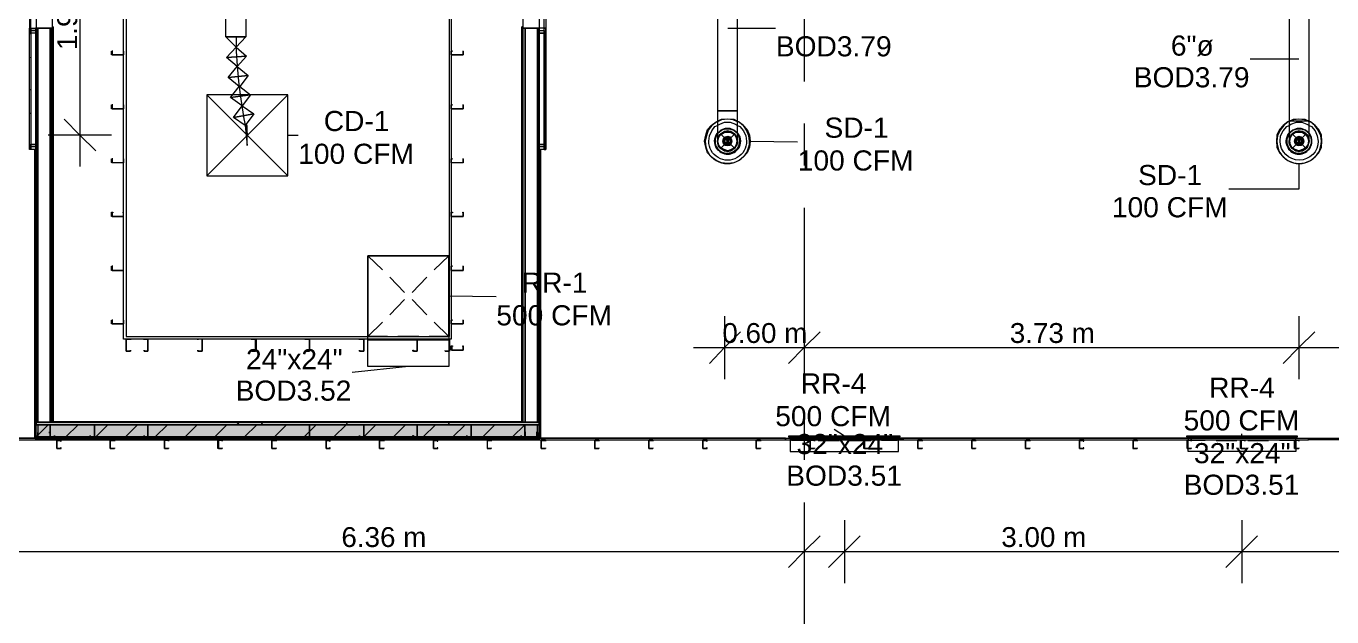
# Model space of a CAD drawing. Header units: metres. Extents: x -2 to 237, y -8 to 52.
# Drawn here: x 36.29 to 46.15, y 33.74 to 38.2 of the extents above; entities that cross this region are included whole.
import ezdxf

# ---------------------------------------------------------------- set-up
doc = ezdxf.new("R2010")
doc.units = ezdxf.units.M
doc.layers.add('HVAC - Ductos', color=5, linetype='Continuous', lineweight=0)
doc.layers.add('PDF2_Text', color=7, linetype='Continuous', lineweight=0)
doc.layers.add('PDF2_Geometry', color=7, linetype='Continuous', lineweight=0, true_color=0xaaaaaa)
doc.layers.add('PDF2_Solid Fills', color=7, linetype='Continuous', lineweight=0, true_color=0xffffff)
doc.styles.add('PDF Helvetica', font='')
doc.styles.get('PDF Helvetica').set_extended_font_data('Helvetica')

msp = doc.modelspace()

# ---------------------------------------------------------------- hatches: boundary and pattern name
at = {"layer": 'PDF2_Solid Fills', "lineweight": 0, "transparency": 33554559}
for points in [[(40.1497, 35.1875), (40.1497, 35.0958), (40.1634, 35.0958), (40.1634, 35.2058), (36.3659, 35.2058), (36.3659, 35.0958), (36.3797, 35.0958), (36.3797, 35.1875)], [(40.0579, 35.1003), (40.1622, 35.0958), (40.1634, 35.0958), (40.1634, 35.1875), (36.3659, 35.1875), (36.3659, 35.0958), (36.4098, 35.0958), (40.0534, 35.1003)], [(40.0579, 35.1003), (40.1486, 35.0958), (40.1496, 35.0958), (40.1496, 35.1875), (36.3797, 35.1875), (36.3797, 35.0958), (36.4234, 35.0958), (40.0534, 35.1003)]]:
    msp.add_hatch(color=256, dxfattribs=at).paths.add_polyline_path(points)

# ---------------------------------------------------------------- linework, layer by layer
at = {"layer": 'HVAC - Ductos', "lineweight": 0}
for points in [[(36.6962, 39.5352), (36.6962, 37.1366)], [(41.5072, 38.7464), (41.5072, 37.5586), (41.5118, 37.5586), (41.5163, 37.5586), (41.5301, 37.5586), (41.5485, 37.5586), (41.5668, 37.5586), (41.5852, 37.5586), (41.6035, 37.5586), (41.6218, 37.5586), (41.6402, 37.5586), (41.6494, 37.5586), (41.6585, 37.5586), (41.6585, 38.7464)], [(45.8229, 38.7235), (45.8229, 37.4806), (45.8137, 37.476), (45.777, 37.4485), (45.7495, 37.4164), (45.7311, 37.3751), (45.7265, 37.3293), (45.7311, 37.2834), (45.7495, 37.2421), (45.777, 37.21), (45.8137, 37.1825), (45.8549, 37.1642), (45.8962, 37.1596), (45.9421, 37.1642), (45.9834, 37.1825), (46.0201, 37.21), (46.0476, 37.2421), (46.0659, 37.2834), (46.0705, 37.3293), (46.0659, 37.3751), (46.0476, 37.4164), (46.0201, 37.4485), (45.9834, 37.476), (45.9742, 37.4806), (45.9742, 38.7235)], [(41.5852, 38.1823), (41.9474, 38.1823)], [(37.8748, 38.1181), (37.8748, 38.008), (37.884, 37.8979), (37.8932, 37.7833), (37.9069, 37.6778), (37.9207, 37.5815), (37.9345, 37.499), (37.9482, 37.4302), (37.9574, 37.3889), (37.9574, 37.3751)], [(45.8962, 37.9484), (45.5293, 37.9484)], [(37.9024, 37.742), (37.9849, 37.6778), (37.8336, 37.6595), (37.8978, 37.742), (37.8152, 37.8108), (37.9666, 37.8246), (37.9024, 37.742), (37.8978, 37.742)], [(38.2647, 37.0678), (37.6547, 37.6778)], [(37.6547, 37.0678), (38.2647, 37.6778)], [(41.6585, 37.3293), (41.6585, 37.3338), (41.6585, 37.3522), (41.6585, 37.3843), (41.6585, 37.4256), (41.6585, 37.4714), (41.6585, 37.5219), (41.6585, 37.5586), (41.6494, 37.5586), (41.6402, 37.5586), (41.6218, 37.5586), (41.6035, 37.5586), (41.5852, 37.5586), (41.5668, 37.5586), (41.5485, 37.5586), (41.5301, 37.5586), (41.5163, 37.5586), (41.5118, 37.5586), (41.5072, 37.5586), (41.5072, 37.5035), (41.5072, 37.4531), (41.5072, 37.4072), (41.5072, 37.3705), (41.5072, 37.3476), (41.5072, 37.3338), (41.5072, 37.3293), (41.5072, 37.3338), (41.5072, 37.3293), (41.5118, 37.3109), (41.5163, 37.2926), (41.5255, 37.2788), (41.5163, 37.2926), (41.5118, 37.3109), (41.5072, 37.3293)], [(36.8154, 37.2559), (36.6962, 37.3751), (36.577, 37.4944)], [(41.6585, 37.4806), (41.6723, 37.476), (41.7044, 37.4485), (41.7319, 37.4164), (41.7503, 37.3751), (41.7549, 37.3293), (41.7503, 37.2834), (41.7319, 37.2421), (41.7044, 37.21), (41.6723, 37.1825), (41.631, 37.1642), (41.5852, 37.1596), (41.5393, 37.1642), (41.498, 37.1825), (41.4613, 37.21), (41.4338, 37.2421), (41.4201, 37.2834), (41.4109, 37.3293), (41.4201, 37.3751), (41.4338, 37.4164), (41.4613, 37.4485), (41.498, 37.476), (41.5072, 37.4806)], [(41.5072, 37.4806), (41.5393, 37.4944), (41.5852, 37.499), (41.631, 37.4944), (41.6585, 37.4806)], [(41.6585, 37.476), (41.6264, 37.4898), (41.5852, 37.4944), (41.5393, 37.4898), (41.5072, 37.476)], [(41.5072, 37.4485), (41.5255, 37.4577), (41.5622, 37.4714), (41.6035, 37.4714), (41.6448, 37.4577), (41.6585, 37.4485)], [(45.8229, 37.4806), (45.8549, 37.4944), (45.8962, 37.499), (45.9421, 37.4944), (45.9742, 37.4806)], [(45.9742, 37.476), (45.9421, 37.4898), (45.8962, 37.4944), (45.8549, 37.4898), (45.8229, 37.476)], [(45.9742, 37.4806), (45.9696, 37.4806), (45.965, 37.4806), (45.9513, 37.4806), (45.9375, 37.4806), (45.9192, 37.4806), (45.8962, 37.4806), (45.8779, 37.4806), (45.8595, 37.4806), (45.8458, 37.4806), (45.8321, 37.4806), (45.8229, 37.4806), (45.8229, 37.4394), (45.8229, 37.3981), (45.8229, 37.366), (45.8229, 37.343), (45.8229, 37.3293), (45.8229, 37.3338), (45.8229, 37.3293), (45.8229, 37.3109), (45.8321, 37.2926), (45.8458, 37.2742), (45.8595, 37.2651), (45.8779, 37.2559), (45.8962, 37.2513), (45.9192, 37.2559), (45.9375, 37.2651), (45.9513, 37.2742), (45.965, 37.2926), (45.9696, 37.3109), (45.9742, 37.3293), (45.9742, 37.3338), (45.9742, 37.3293), (45.9696, 37.3109), (45.965, 37.2926), (45.9513, 37.2742), (45.9375, 37.2651), (45.9192, 37.2559), (45.8962, 37.2513), (45.8779, 37.2559), (45.8595, 37.2651), (45.8458, 37.2742), (45.8321, 37.2926), (45.8229, 37.3109), (45.8229, 37.3293)], [(45.9742, 37.3293), (45.9742, 37.3338), (45.9742, 37.3522), (45.9742, 37.3843), (45.9742, 37.421), (45.9742, 37.4622), (45.9742, 37.4806), (45.9696, 37.4806), (45.965, 37.4806), (45.9513, 37.4806), (45.9375, 37.4806), (45.9192, 37.4806), (45.8962, 37.4806), (45.8779, 37.4806), (45.8595, 37.4806), (45.8458, 37.4806), (45.8321, 37.4806), (45.8229, 37.4806)], [(45.8229, 37.4485), (45.8366, 37.4577), (45.8779, 37.4714), (45.9192, 37.4714), (45.9558, 37.4577), (45.9742, 37.4485)], [(36.9346, 37.3751), (36.6962, 37.3751), (36.4577, 37.3751)], [(38.2647, 37.3751), (38.3427, 37.3751)], [(41.6585, 37.3338), (41.6585, 37.3476), (41.6494, 37.366), (41.6402, 37.3843), (41.6218, 37.3935), (41.6035, 37.4026), (41.5852, 37.4072), (41.5668, 37.4026), (41.5485, 37.3935), (41.5301, 37.3843), (41.5163, 37.366), (41.5118, 37.3476), (41.5072, 37.3338)], [(41.5301, 37.2788), (41.5209, 37.2926), (41.5118, 37.3109), (41.5118, 37.3293), (41.5118, 37.3476), (41.5209, 37.366), (41.5301, 37.3797), (41.5485, 37.3935), (41.5668, 37.3981), (41.5852, 37.4026), (41.6035, 37.3981), (41.6218, 37.3935), (41.6356, 37.3797), (41.6494, 37.366), (41.654, 37.3476), (41.6585, 37.3293), (41.654, 37.3109), (41.6494, 37.2926), (41.6356, 37.2788), (41.6218, 37.2651), (41.6035, 37.2559), (41.5852, 37.2559), (41.5668, 37.2559), (41.5485, 37.2651), (41.5301, 37.2788), (41.5255, 37.2788)], [(41.5118, 37.3568), (41.5163, 37.3614), (41.5301, 37.3797), (41.553, 37.3935)], [(41.5163, 37.3017), (41.5118, 37.3293), (41.5163, 37.3522)], [(41.553, 37.3981), (41.5576, 37.3981), (41.5852, 37.4026), (41.6081, 37.3981), (41.6126, 37.3981), (41.6172, 37.3981)], [(41.6172, 37.3935), (41.6356, 37.3797), (41.6494, 37.3614)], [(41.654, 37.3614), (41.654, 37.3568)], [(41.654, 37.3522), (41.6585, 37.3293), (41.654, 37.3017)], [(45.8641, 37.3981), (45.8687, 37.3981), (45.8733, 37.3981), (45.8962, 37.4026), (45.9192, 37.3981), (45.9329, 37.3935), (45.9513, 37.3797), (45.9604, 37.366), (45.9696, 37.3476), (45.965, 37.366), (45.9513, 37.3843), (45.9375, 37.3935), (45.9192, 37.4026), (45.8962, 37.4072), (45.8779, 37.4026), (45.8595, 37.3935), (45.8458, 37.3843), (45.8321, 37.366), (45.8229, 37.3476), (45.8229, 37.3338)], [(45.9742, 37.3338), (45.9696, 37.3476), (45.9696, 37.3293), (45.9696, 37.3109), (45.9604, 37.2926), (45.9513, 37.2788), (45.9329, 37.2651), (45.9192, 37.2559), (45.8962, 37.2559), (45.8779, 37.2559), (45.8595, 37.2651), (45.8458, 37.2788), (45.8321, 37.2926), (45.8275, 37.3109), (45.8229, 37.3293), (45.8275, 37.3476), (45.8321, 37.366), (45.8458, 37.3797), (45.8595, 37.3935), (45.8779, 37.3981), (45.8962, 37.4026), (45.9238, 37.3981), (45.9284, 37.3981)], [(45.8275, 37.3017), (45.8229, 37.3293), (45.8275, 37.3522)], [(45.8275, 37.3568), (45.8275, 37.3614)], [(45.8321, 37.3614), (45.8458, 37.3797), (45.8687, 37.3935)], [(45.9284, 37.3935), (45.9513, 37.3797), (45.965, 37.3614)], [(45.965, 37.3522), (45.9696, 37.3293), (45.965, 37.3017)], [(45.9696, 37.3614), (45.9696, 37.3568)], [(41.5163, 37.2971), (41.5118, 37.3017)], [(41.553, 37.2651), (41.5301, 37.2788), (41.5163, 37.2971)], [(41.5576, 37.2559), (41.553, 37.2605)], [(41.6081, 37.2605), (41.5852, 37.2559), (41.5576, 37.2605)], [(41.6172, 37.2605), (41.6126, 37.2605), (41.6081, 37.2559)], [(41.6494, 37.2971), (41.6356, 37.2788), (41.6172, 37.2651)], [(41.654, 37.3017), (41.654, 37.2971)], [(41.7549, 37.3293), (42.1126, 37.3247)], [(45.8275, 37.2971), (45.8275, 37.3017)], [(45.8687, 37.2651), (45.8458, 37.2788), (45.8321, 37.2971)], [(45.8733, 37.2559), (45.8687, 37.2605), (45.8641, 37.2605)], [(45.9238, 37.2605), (45.8962, 37.2559), (45.8733, 37.2605)], [(45.9284, 37.2605), (45.9238, 37.2559)], [(45.965, 37.2971), (45.9513, 37.2788), (45.9284, 37.2651)], [(45.9696, 37.3017), (45.965, 37.2971)], [(45.8962, 37.1596), (45.8962, 36.9669), (45.3688, 36.9669)], [(38.9801, 36.357), (38.8701, 36.4625)], [(39.48, 35.8525), (39.48, 36.4625), (38.8701, 36.4625), (38.8701, 35.8525)], [(39.1452, 36.1873), (39.0352, 36.3019)], [(39.3149, 36.0176), (39.2049, 36.1322)], [(39.48, 36.1598), (39.8377, 36.1552)], [(41.5622, 36.0084), (41.5622, 35.7699), (41.5622, 35.5314)], [(42.163, 36.0084), (42.163, 35.7699), (42.163, 35.5314)], [(45.8962, 36.0084), (45.8962, 35.7699), (45.8962, 35.5314)], [(39.37, 35.9625), (39.48, 35.8525), (39.3333, 35.8525)], [(41.6815, 35.8892), (41.5622, 35.7699), (41.4475, 35.6507)], [(42.2823, 35.8892), (42.163, 35.7699), (42.0437, 35.6507)], [(46.0155, 35.8892), (45.8962, 35.7699), (45.777, 35.6507)], [(39.0168, 35.8525), (38.8701, 35.8525)], [(39.2553, 35.8525), (39.0948, 35.8525)], [(41.3283, 35.7699), (42.163, 35.7699), (45.8962, 35.7699), (50.3862, 35.7699), (54.6422, 35.7699)], [(39.1774, 35.6278), (38.7508, 35.5819)], [(42.0437, 35.0957), (42.8876, 35.0957), (42.8876, 35.1003), (42.0437, 35.1003), (42.0437, 35.0957), (42.0575, 35.0957), (42.0575, 35.0728), (42.8739, 35.0728), (42.0575, 35.0728), (42.0575, 34.9857), (42.8739, 34.9857), (42.8739, 35.0728), (42.8739, 35.0957), (42.883, 35.0957)], [(42.8601, 35.1003), (42.0667, 35.1003)], [(42.4657, 35.1003), (42.3877, 35.1508)], [(45.0478, 35.0957), (45.887, 35.0957)], [(45.8641, 35.1003), (45.0707, 35.1003)], [(45.4651, 35.1003), (45.4651, 35.1187)], [(42.1905, 35.0682), (42.0667, 35.0682), (42.0667, 35.0728), (42.1905, 35.0728)], [(42.2685, 35.0728), (42.429, 35.0728)], [(42.2685, 35.0682), (42.429, 35.0682)], [(42.507, 35.0728), (42.6675, 35.0728)], [(42.507, 35.0682), (42.6675, 35.0682)], [(42.7455, 35.0728), (42.8647, 35.0728), (42.8647, 35.0682), (42.7455, 35.0682)], [(45.1899, 35.0682), (45.0707, 35.0682), (45.0707, 35.0728), (45.1899, 35.0728)], [(45.2725, 35.0728), (45.4284, 35.0728)], [(45.2725, 35.0682), (45.4284, 35.0682)], [(45.511, 35.0728), (45.667, 35.0728)], [(45.511, 35.0682), (45.667, 35.0682)], [(45.7495, 35.0728), (45.8687, 35.0728), (45.8687, 35.0682), (45.7495, 35.0682)], [(42.163, 34.4675), (42.163, 34.2289), (42.163, 33.9905)], [(42.4657, 34.4675), (42.4657, 34.2289), (42.4657, 33.9905)], [(45.4651, 34.4675), (45.4651, 34.2289), (45.4651, 33.9905)], [(42.2823, 34.3482), (42.163, 34.2289), (42.0437, 34.1097)], [(42.5849, 34.3482), (42.4657, 34.2289), (42.3465, 34.1097)], [(45.5844, 34.3482), (45.4651, 34.2289), (45.3459, 34.1097)], [(35.568, 34.2289), (42.4015, 34.2289)], [(42.2272, 34.2289), (45.4651, 34.2289), (48.5288, 34.2289), (51.3401, 34.2289), (51.3722, 34.2289), (54.39, 34.2289)]]:
    msp.add_lwpolyline(points, dxfattribs=at)
for points in [[(37.9482, 38.9757), (37.9482, 38.1181), (37.7969, 38.1181), (37.7969, 38.9757), (37.8015, 38.9757), (37.806, 38.9757), (37.8198, 38.9757), (37.8336, 38.9757), (37.8519, 38.9757), (37.8748, 38.9757), (37.8932, 38.9757), (37.9115, 38.9757), (37.9253, 38.9757), (37.9391, 38.9757)], [(37.7969, 38.1181), (37.9482, 38.1181), (37.8748, 38.0402), (37.9528, 37.9713), (37.8015, 37.9622), (37.8748, 38.0402)], [(37.9482, 38.1181), (37.9391, 38.1181), (37.9253, 38.1181), (37.9115, 38.1181), (37.8932, 38.1181), (37.8748, 38.1181), (37.8519, 38.1181), (37.8336, 38.1181), (37.8198, 38.1181), (37.806, 38.1181), (37.8015, 38.1181), (37.7969, 38.1181), (37.8015, 38.1181), (37.806, 38.1181), (37.8198, 38.1181), (37.8336, 38.1181), (37.8519, 38.1181), (37.8748, 38.1181), (37.8932, 38.1181), (37.9115, 38.1181), (37.9253, 38.1181), (37.9391, 38.1181)], [(37.7969, 38.1181), (37.8015, 38.1181), (37.8198, 38.1181), (37.8428, 38.1181), (37.8748, 38.1181), (37.9024, 38.1181), (37.9253, 38.1181), (37.9437, 38.1181), (37.9482, 38.1181), (37.9437, 38.1181), (37.9253, 38.1181), (37.9024, 38.1181), (37.8748, 38.1181), (37.8428, 38.1181), (37.8198, 38.1181), (37.8015, 38.1181)], [(37.9482, 38.1181), (37.9437, 38.1181), (37.9253, 38.1181), (37.9024, 38.1181), (37.8748, 38.1181), (37.8428, 38.1181), (37.8198, 38.1181), (37.8015, 38.1181), (37.7969, 38.1181), (37.8015, 38.1181), (37.8198, 38.1181), (37.8428, 38.1181), (37.8748, 38.1181), (37.9024, 38.1181), (37.9253, 38.1181), (37.9437, 38.1181)], [(37.8015, 37.9622), (37.9528, 37.9713), (37.884, 37.8933), (37.9666, 37.8246), (37.8152, 37.8108), (37.884, 37.8933)], [(38.2647, 37.6778), (37.6547, 37.6778), (37.6547, 37.0678), (38.2647, 37.0678)], [(37.8336, 37.6595), (37.9849, 37.6778), (37.9207, 37.5953), (38.0079, 37.5357), (37.8565, 37.5081), (37.9207, 37.5953)], [(37.8565, 37.5081), (38.0079, 37.5357), (37.9437, 37.4485), (37.9574, 37.2971), (37.9574, 37.4485), (37.9437, 37.4485)], [(41.5118, 37.3889), (41.5393, 37.4118), (41.5668, 37.421), (41.5989, 37.421), (41.631, 37.4118), (41.6585, 37.3889), (41.6585, 37.3843), (41.6585, 37.3889), (41.631, 37.4118), (41.6035, 37.4256), (41.5668, 37.4256), (41.5347, 37.4118), (41.5118, 37.3889), (41.5072, 37.3889), (41.5118, 37.3889), (41.5072, 37.3843)], [(41.631, 37.4118), (41.5989, 37.421), (41.5668, 37.421), (41.5393, 37.4118), (41.5118, 37.3889), (41.5347, 37.4118), (41.5668, 37.4256), (41.6035, 37.4256), (41.631, 37.4118), (41.6585, 37.3889)], [(41.5163, 37.3568), (41.5347, 37.3797), (41.5576, 37.3935), (41.5852, 37.3981), (41.6126, 37.3935), (41.6356, 37.3797), (41.6494, 37.3568), (41.654, 37.3293), (41.6494, 37.3017), (41.6356, 37.2788), (41.6126, 37.2651), (41.5852, 37.2559), (41.5576, 37.2651), (41.5347, 37.2788), (41.5163, 37.3017), (41.5118, 37.3293)], [(41.553, 37.3476), (41.5485, 37.3293), (41.553, 37.3476), (41.5668, 37.3614), (41.5852, 37.366), (41.6035, 37.3614), (41.6126, 37.3476), (41.6172, 37.3293), (41.6126, 37.3476), (41.6035, 37.3568), (41.5852, 37.3614), (41.5668, 37.3568)], [(41.5622, 37.343), (41.5576, 37.3293), (41.5622, 37.343), (41.576, 37.3522), (41.5943, 37.3522), (41.6035, 37.343), (41.6081, 37.3293), (41.6035, 37.343), (41.5943, 37.3522), (41.576, 37.3522)], [(41.6815, 37.3293), (41.6769, 37.3614), (41.6585, 37.3889), (41.6769, 37.3614)], [(45.8504, 37.4118), (45.8825, 37.4256), (45.9146, 37.4256), (45.9467, 37.4118), (45.9742, 37.3889), (45.9467, 37.4118), (45.9146, 37.4256), (45.8825, 37.4256), (45.8504, 37.4118), (45.8229, 37.3889)], [(45.9696, 37.3889), (45.9467, 37.4118), (45.9146, 37.421), (45.8825, 37.421), (45.8504, 37.4118), (45.8275, 37.3889), (45.8229, 37.3843), (45.8275, 37.3889), (45.8504, 37.4118), (45.8825, 37.421), (45.9146, 37.421), (45.9467, 37.4118), (45.9696, 37.3889), (45.9742, 37.3843)], [(45.8321, 37.3568), (45.8458, 37.3797), (45.8687, 37.3935), (45.8962, 37.3981), (45.9238, 37.3935), (45.9467, 37.3797), (45.965, 37.3568), (45.9696, 37.3293), (45.965, 37.3017), (45.9467, 37.2788), (45.9238, 37.2651), (45.8962, 37.2559), (45.8687, 37.2651), (45.8458, 37.2788), (45.8321, 37.3017), (45.8275, 37.3293)], [(45.8687, 37.3476), (45.8641, 37.3293), (45.8687, 37.3476), (45.8825, 37.3614), (45.8962, 37.366), (45.9146, 37.3614), (45.9284, 37.3476), (45.9329, 37.3293), (45.9284, 37.3476), (45.9146, 37.3568), (45.8962, 37.3614), (45.8825, 37.3568)], [(45.8779, 37.343), (45.8733, 37.3293), (45.8779, 37.343), (45.8916, 37.3522), (45.9054, 37.3522), (45.9192, 37.343), (45.9238, 37.3293), (45.9192, 37.343), (45.9054, 37.3522), (45.8916, 37.3522)], [(45.9925, 37.3293), (45.988, 37.3614), (45.9742, 37.3889), (45.988, 37.3614)], [(41.5301, 37.2788), (41.5301, 37.2742), (41.5485, 37.2651), (41.5668, 37.2559), (41.5852, 37.2513), (41.6035, 37.2559), (41.6218, 37.2651), (41.6402, 37.2742), (41.6494, 37.2926), (41.6585, 37.3109), (41.6585, 37.3293), (41.6585, 37.3338), (41.6585, 37.3293), (41.6585, 37.3109), (41.6494, 37.2926), (41.6402, 37.2742), (41.6218, 37.2651), (41.6035, 37.2559), (41.5852, 37.2513), (41.5668, 37.2559), (41.5485, 37.2651), (41.5301, 37.2742)], [(41.6126, 37.3109), (41.6172, 37.3293), (41.6126, 37.3109), (41.6035, 37.2971), (41.5852, 37.2926), (41.5668, 37.2971), (41.553, 37.3109), (41.5485, 37.3293), (41.553, 37.3109), (41.5668, 37.3017), (41.5852, 37.2971), (41.6035, 37.3017)], [(41.6035, 37.3155), (41.6081, 37.3293), (41.6035, 37.3155), (41.5943, 37.3063), (41.576, 37.3063), (41.5622, 37.3155), (41.5576, 37.3293), (41.5622, 37.3155), (41.576, 37.3063), (41.5943, 37.3063)], [(41.5714, 37.343), (41.5852, 37.3476), (41.5989, 37.343), (41.6035, 37.3293), (41.5989, 37.3155), (41.5852, 37.3109), (41.5714, 37.3155), (41.5622, 37.3293)], [(41.5806, 37.3247), (41.5852, 37.3247), (41.5897, 37.3293), (41.5897, 37.3247), (41.5806, 37.3247), (41.576, 37.3293), (41.5806, 37.3338), (41.5897, 37.3338), (41.5897, 37.3293), (41.5852, 37.3338), (41.5806, 37.3338), (41.5806, 37.3293)], [(45.9284, 37.3109), (45.9329, 37.3293), (45.9284, 37.3109), (45.9146, 37.2971), (45.8962, 37.2926), (45.8825, 37.2971), (45.8687, 37.3109), (45.8641, 37.3293), (45.8687, 37.3109), (45.8825, 37.3017), (45.8962, 37.2971), (45.9146, 37.3017)], [(45.9192, 37.3155), (45.9238, 37.3293), (45.9192, 37.3155), (45.9054, 37.3063), (45.8916, 37.3063), (45.8779, 37.3155), (45.8733, 37.3293), (45.8779, 37.3155), (45.8916, 37.3063), (45.9054, 37.3063)], [(45.8825, 37.343), (45.8962, 37.3476), (45.91, 37.343), (45.9192, 37.3293), (45.91, 37.3155), (45.8962, 37.3109), (45.8825, 37.3155), (45.8779, 37.3293)], [(45.8962, 37.3338), (45.8916, 37.3293), (45.8962, 37.3338), (45.9008, 37.3338), (45.9054, 37.3293), (45.9008, 37.3338)], [(45.9008, 37.3247), (45.9054, 37.3293), (45.9008, 37.3247), (45.8962, 37.3247), (45.8916, 37.3293), (45.8962, 37.3247)], [(38.8701, 36.4625), (39.48, 36.4625), (39.48, 35.8296), (38.8701, 35.8296)], [(39.48, 35.8296), (39.48, 35.6278), (38.8701, 35.6278), (38.8701, 35.8296)], [(45.887, 35.1003), (45.0478, 35.1003), (45.0478, 35.0957), (45.0615, 35.0957), (45.0615, 35.0728), (45.8733, 35.0728), (45.8733, 35.0957), (45.887, 35.0957)], [(45.8733, 35.0728), (45.8733, 34.9857), (45.0615, 34.9857), (45.0615, 35.0728)]]:
    msp.add_lwpolyline(points, close=True, dxfattribs=at)
for points in [[(41.5072, 37.476), (41.5026, 37.476), (41.4659, 37.4485), (41.4384, 37.4118), (41.4246, 37.3705), (41.4155, 37.3293, 1.013813), (41.7503, 37.3293), (41.7457, 37.3705), (41.7273, 37.4118), (41.7044, 37.4485), (41.6677, 37.476), (41.6585, 37.476)], [(45.8229, 37.476), (45.8137, 37.476), (45.7816, 37.4485), (45.7541, 37.4118), (45.7357, 37.3705), (45.7311, 37.3293, 1.013823), (46.0659, 37.3293), (46.0613, 37.3705), (46.043, 37.4118), (46.0155, 37.4485), (45.9834, 37.476), (45.9742, 37.476)], [(41.6585, 37.4485), (41.6769, 37.4394), (41.7044, 37.4072), (41.7227, 37.3705), (41.7273, 37.3293, -1.01333), (41.4429, 37.3293), (41.4475, 37.3705), (41.4659, 37.4072), (41.4888, 37.4394), (41.5072, 37.4485)], [(45.9742, 37.4485), (45.9925, 37.4394), (46.0201, 37.4072), (46.0338, 37.3705), (46.043, 37.3293, -0.994592), (45.7541, 37.3293), (45.7587, 37.3705), (45.777, 37.4072), (45.8045, 37.4394), (45.8229, 37.4485)]]:
    msp.add_lwpolyline(points, format="xyb", dxfattribs=at)
for points in [[(41.4888, 37.3293, 1.018637), (41.6815, 37.3293, -1.405169), (41.5072, 37.3889), (41.4934, 37.3614), (41.4888, 37.3293), (41.498, 37.3614), (41.5072, 37.3843, 1.369196), (41.6769, 37.3293), (41.6723, 37.3614), (41.6585, 37.3843, -1.369196)], [(45.8229, 37.3889), (45.8091, 37.3614), (45.7999, 37.3293, 1.019058), (45.9925, 37.3293), (45.988, 37.3614), (45.9742, 37.3843, -1.369175), (45.8045, 37.3293), (45.8091, 37.3614), (45.8229, 37.3843, 1.36962), (45.9925, 37.3293, -1.436102)]]:
    msp.add_lwpolyline(points, format="xyb", close=True, dxfattribs=at)
at = {"layer": 'PDF2_Geometry', "lineweight": 0}
for points in [[(42.5895, 23.4741), (42.5895, 23.5613), (42.5895, 33.4447), (43.0803, 33.4447), (43.0803, 33.5685), (42.5895, 33.5685), (56.408, 33.5685), (56.408, 35.0728), (45.9696, 35.0728), (45.9696, 35.0866), (56.408, 35.0866), (56.408, 47.2953), (4.4593, 47.2998)], [(36.3659, 43.4749), (36.3659, 38.1823), (36.4898, 38.1823), (36.4898, 39.5169)], [(40.0396, 43.4749), (40.1634, 43.4749), (40.1634, 38.1823), (40.0396, 38.1823), (40.0396, 35.2058)], [(40.0396, 39.5169), (40.0396, 38.1823), (40.0396, 35.2058), (40.0304, 35.2104), (40.0304, 38.1915), (40.0396, 38.1915), (40.0304, 38.1915), (40.0304, 35.2104), (36.4944, 35.2104), (36.4944, 38.1915), (36.4944, 35.2104), (36.4898, 35.2058), (36.4898, 38.1823), (36.4898, 35.2058), (36.4898, 38.1823), (36.4852, 38.1823), (36.4852, 35.2058), (36.4852, 38.1823), (36.4715, 38.1823), (36.4715, 35.2058), (36.4715, 38.1823), (36.3797, 38.1823), (36.3797, 35.2058), (36.3797, 38.1823), (36.3659, 38.1823), (36.3613, 38.1823), (36.3613, 35.0866)], [(36.3247, 37.2651), (36.3156, 37.2651), (36.3156, 38.1823), (36.3247, 38.1823), (36.3247, 37.2651), (36.3156, 37.2651), (36.3156, 38.1823), (36.3247, 38.1823), (36.3247, 39.2417), (36.3156, 39.2417), (36.3156, 38.1823)], [(42.163, 39.0492), (42.163, 37.7787)], [(36.3247, 38.141), (36.3156, 38.1364)], [(36.3613, 38.1456), (36.3247, 38.1456)], [(36.3247, 38.1456), (36.3247, 37.288)], [(40.1634, 35.0866), (40.1634, 38.1823), (40.1634, 35.2058), (40.1634, 38.1823), (40.1634, 35.2058), (40.0396, 35.2058), (40.0304, 35.2104), (36.4944, 35.2104), (36.4898, 35.2058), (36.4898, 38.1823), (36.3613, 38.1823), (36.3613, 35.2058), (36.4898, 35.2058)], [(40.0396, 38.1823), (40.0396, 35.2058), (40.0396, 38.1823)], [(40.1634, 38.1456), (40.1634, 38.1639), (40.2001, 38.1639), (40.2001, 38.1456), (40.2001, 37.288)], [(40.2001, 37.2651), (40.2001, 38.1823), (40.2138, 38.1823), (40.2138, 37.2651), (40.2001, 37.2651), (40.2138, 37.2651), (40.2138, 38.1823), (40.2001, 38.1777)], [(36.3247, 37.9622), (36.3156, 37.9576)], [(37.0264, 38.008), (37.0264, 37.9805), (36.9392, 37.9805), (36.9346, 37.9805), (36.9346, 38.008), (36.9438, 38.008), (36.9392, 38.008), (36.9392, 37.9805), (37.0264, 37.9805)], [(40.2138, 37.9897), (40.2001, 37.9851)], [(40.2138, 37.7558), (40.2001, 37.7512)], [(36.3247, 37.7191), (36.3156, 37.7145)], [(37.0264, 37.6045), (37.0264, 37.5723), (36.9392, 37.5723), (36.9346, 37.5723), (36.9346, 37.6045), (36.9438, 37.6045), (36.9392, 37.6045), (36.9392, 37.5723), (37.0264, 37.5723)], [(40.2138, 37.5632), (40.2001, 37.5632)], [(36.3247, 37.5402), (36.3156, 37.5357)], [(42.163, 37.4622), (42.163, 37.1458)], [(36.3247, 37.2971), (36.3156, 37.2926)], [(36.3613, 37.288), (36.3247, 37.288), (36.3247, 37.3063), (36.3613, 37.3063)], [(40.1634, 37.3063), (40.2001, 37.3063), (40.2001, 37.288), (40.1634, 37.288)], [(40.2138, 37.3338), (40.2001, 37.3293)], [(37.0264, 37.1963), (37.0264, 37.1688), (37.0264, 37.1642), (36.9392, 37.1642), (36.9346, 37.1688), (36.9346, 37.1963), (36.9438, 37.1963), (36.9392, 37.1963), (36.9392, 37.1688), (37.0264, 37.1688)], [(37.0264, 36.7606), (37.0264, 36.788), (37.0218, 36.788), (37.0218, 36.7926), (37.0264, 36.7926)], [(42.163, 36.8248), (42.163, 35.5544)], [(37.0264, 36.3524), (37.0264, 36.357), (37.0264, 36.3845)], [(37.0264, 35.9763), (37.0264, 35.9488), (36.9392, 35.9488), (36.9346, 35.9488), (36.9346, 35.9763), (36.9438, 35.9763), (36.9392, 35.9763), (36.9392, 35.9488), (37.0264, 35.9488)], [(37.618, 35.8341), (37.618, 35.747), (37.618, 35.7424), (37.5859, 35.7424), (37.5859, 35.7516), (37.5859, 35.7424), (37.618, 35.7424), (37.618, 35.747), (37.618, 35.8341), (37.5859, 35.8341)], [(40.1634, 35.0957), (40.1634, 35.1875), (40.1634, 35.2058), (36.3659, 35.2058), (36.3659, 35.1875), (36.3613, 35.1875), (36.3613, 35.0957), (36.3659, 35.0957)], [(40.1634, 35.2058), (36.3613, 35.2058), (40.1634, 35.2058)], [(40.1634, 35.1875), (40.1634, 35.082), (36.3659, 35.082), (36.3613, 35.082), (36.3613, 35.0774), (36.3659, 35.0774), (36.3659, 35.082), (36.3659, 35.1875)], [(42.163, 35.2379), (42.163, 34.9215)], [(35.2423, 35.0866), (36.1321, 35.0866), (42.0209, 35.0866), (42.0209, 35.0728), (42.9106, 35.0728), (42.9106, 35.0866), (45.0845, 35.0866), (45.0845, 35.0728), (45.9696, 35.0728), (45.9696, 35.0866)], [(42.0209, 35.0866), (42.9106, 35.0866)], [(45.0845, 35.0866), (45.9696, 35.0866), (56.408, 35.0866), (56.4217, 35.0866), (56.4401, 35.0866), (56.4538, 35.0866), (56.408, 35.0866)], [(42.163, 34.6004), (42.163, 33.33)]]:
    msp.add_lwpolyline(points, dxfattribs=at)
for points in [[(40.2138, 38.1823), (40.2001, 38.1823), (40.2001, 39.2417), (40.2138, 39.2417)], [(37.0264, 38.9161), (37.0447, 38.9161), (39.4846, 38.9161), (39.4984, 38.9161), (39.4984, 35.8341), (39.4846, 35.8341), (37.0447, 35.8341), (37.0264, 35.8341)], [(37.0447, 38.9023), (37.0447, 35.8525), (39.4846, 35.8525), (39.4846, 38.9023)], [(36.3247, 38.1639), (36.3613, 38.1639), (36.3247, 38.1639), (36.3247, 38.1823), (36.3613, 38.1823), (36.3613, 38.1639), (36.3613, 38.1456), (36.3247, 38.1456)], [(36.3659, 35.2058), (36.3659, 38.1823)], [(36.4944, 38.1915), (36.4898, 38.1915)], [(40.1497, 35.2058), (40.1497, 38.1823), (40.0579, 38.1823), (40.0579, 35.2058), (40.0579, 38.1823), (40.0396, 38.1823), (40.0396, 35.2058), (40.0396, 38.1823), (40.1634, 38.1823), (40.1634, 38.1639), (40.2001, 38.1639), (40.2001, 38.1823), (40.1634, 38.1823), (40.1497, 38.1823)], [(40.1634, 38.1456), (40.2001, 38.1456)], [(37.0218, 38.008), (37.0264, 38.008)], [(39.5901, 37.9805), (39.503, 37.9805), (39.4984, 37.9805), (39.4984, 38.008), (39.5075, 38.008), (39.4984, 38.008), (39.4984, 37.9805), (39.503, 37.9805), (39.5901, 37.9805), (39.5901, 38.008)], [(39.5855, 38.008), (39.5901, 38.008)], [(37.0218, 37.6045), (37.0264, 37.6045)], [(39.5901, 37.5723), (39.503, 37.5723), (39.4984, 37.5723), (39.4984, 37.6045), (39.5075, 37.6045), (39.4984, 37.6045), (39.4984, 37.5723), (39.503, 37.5723), (39.5901, 37.5723), (39.5901, 37.6045)], [(39.5855, 37.6045), (39.5901, 37.6045)], [(36.3613, 37.2651), (36.3247, 37.2651), (36.3247, 37.288), (36.3613, 37.288)], [(36.3568, 35.0866), (36.3568, 37.2651), (36.3613, 37.2651), (36.3613, 35.0866), (36.3613, 37.2651), (36.3568, 37.2651)], [(40.2001, 37.288), (40.2001, 37.2651), (40.1634, 37.2651), (40.1634, 37.288)], [(40.1634, 37.2651), (40.1634, 35.0866), (40.1634, 37.2651), (40.1726, 37.2651), (40.1726, 35.0866), (40.1726, 37.2651)], [(37.0218, 37.1963), (37.0264, 37.1963)], [(39.5901, 37.1688), (39.5901, 37.1642), (39.503, 37.1642), (39.4984, 37.1642), (39.4984, 37.1688), (39.4984, 37.1963), (39.5075, 37.1963), (39.4984, 37.1963), (39.4984, 37.1688), (39.503, 37.1688), (39.5901, 37.1688), (39.5901, 37.1963)], [(39.5855, 37.1963), (39.5901, 37.1963)], [(36.9346, 36.7606), (36.9346, 36.7926), (36.9438, 36.7926), (36.9438, 36.788), (36.9392, 36.788), (36.9392, 36.7606), (37.0264, 36.7606), (36.9392, 36.7606)], [(39.5901, 36.7606), (39.503, 36.7606), (39.4984, 36.7606), (39.4984, 36.7926), (39.5075, 36.7926), (39.5075, 36.788), (39.4984, 36.788), (39.4984, 36.7606), (39.503, 36.7606), (39.5901, 36.7606), (39.5901, 36.788), (39.5855, 36.788), (39.5855, 36.7926), (39.5901, 36.7926)], [(36.9438, 36.3845), (36.9392, 36.3845), (36.9392, 36.357), (36.9392, 36.3524), (37.0264, 36.3524), (36.9392, 36.3524), (36.9346, 36.3524), (36.9346, 36.357), (36.9346, 36.3845)], [(37.0218, 36.3845), (37.0264, 36.3845)], [(39.5901, 36.357), (39.5901, 36.3524), (39.503, 36.3524), (39.4984, 36.3524), (39.4984, 36.357), (39.4984, 36.3845), (39.5075, 36.3845), (39.4984, 36.3845), (39.4984, 36.357), (39.503, 36.357), (39.503, 36.3524), (39.5901, 36.3524), (39.5901, 36.357), (39.5901, 36.3845)], [(39.5855, 36.3845), (39.5901, 36.3845)], [(37.0218, 35.9763), (37.0264, 35.9763)], [(39.5901, 35.9488), (39.503, 35.9488), (39.4984, 35.9488), (39.4984, 35.9763), (39.5075, 35.9763), (39.4984, 35.9763), (39.4984, 35.9488), (39.503, 35.9488), (39.5901, 35.9488), (39.5901, 35.9763)], [(39.5855, 35.9763), (39.5901, 35.9763)], [(37.0447, 35.8341), (37.0447, 35.747), (37.0447, 35.7424), (37.0769, 35.7424), (37.0769, 35.7516), (37.0769, 35.7424), (37.0447, 35.7424), (37.0447, 35.747), (37.0447, 35.8341), (37.0769, 35.8341)], [(37.0769, 35.8296), (37.0769, 35.8341)], [(37.1823, 35.8296), (37.1823, 35.8341)], [(37.2098, 35.8341), (37.2098, 35.747), (37.2098, 35.7424), (37.1823, 35.7424), (37.1823, 35.7516), (37.1823, 35.7424), (37.2098, 35.7424), (37.2098, 35.747), (37.2098, 35.8341), (37.1823, 35.8341)], [(37.5859, 35.8296), (37.5859, 35.8341)], [(37.9941, 35.8296), (37.9941, 35.8341)], [(38.0216, 35.8341), (38.0262, 35.8341), (38.0262, 35.7424), (38.0216, 35.7424), (37.9941, 35.7424), (37.9941, 35.7516), (37.9941, 35.7424), (38.0216, 35.7424), (38.0216, 35.8341), (37.9941, 35.8341)], [(38.3977, 35.8296), (38.3977, 35.8341)], [(38.4298, 35.8341), (38.4298, 35.7424), (38.3977, 35.7424), (38.3977, 35.7516), (38.3977, 35.7424), (38.4298, 35.7424), (38.4298, 35.8341), (38.3977, 35.8341)], [(38.8058, 35.8296), (38.8058, 35.8341)], [(38.8334, 35.8341), (38.8379, 35.8341), (38.8379, 35.7424), (38.8334, 35.7424), (38.8058, 35.7424), (38.8058, 35.7516), (38.8058, 35.7424), (38.8334, 35.7424), (38.8379, 35.7424), (38.8379, 35.8341), (38.8334, 35.8341), (38.8058, 35.8341)], [(39.2415, 35.8341), (39.2415, 35.7424), (39.2095, 35.7424), (39.2095, 35.7516), (39.2141, 35.7516), (39.2141, 35.7424), (39.2415, 35.7424), (39.2415, 35.8341), (39.2141, 35.8341), (39.2141, 35.8296), (39.2095, 35.8296), (39.2095, 35.8341)], [(39.48, 35.7424), (39.4846, 35.7424), (39.4846, 35.8341), (39.48, 35.8341), (39.4526, 35.8341), (39.4526, 35.825), (39.4526, 35.8341), (39.48, 35.8341), (39.4846, 35.8341), (39.4846, 35.7424), (39.48, 35.7424), (39.4526, 35.7424)], [(39.5901, 35.7516), (39.503, 35.7516), (39.4984, 35.7516), (39.4984, 35.7837), (39.5075, 35.7837), (39.5075, 35.7791), (39.503, 35.7791), (39.503, 35.7516), (39.5901, 35.7516), (39.5901, 35.7791), (39.5855, 35.7791), (39.5855, 35.7837), (39.5901, 35.7837)], [(39.4526, 35.747), (39.4526, 35.7424)], [(36.3613, 35.0774), (40.1634, 35.0774), (40.1634, 35.2058), (36.3613, 35.2058)], [(40.1634, 35.1875), (40.1634, 35.2058), (36.3613, 35.2058), (36.3613, 35.1875)], [(40.1634, 35.0957), (40.1634, 35.1875), (36.3613, 35.1875), (36.3613, 35.0957)], [(36.3797, 35.0957), (40.1497, 35.0957), (40.1497, 35.1875), (36.3797, 35.1875)], [(36.5036, 35.1875), (36.4761, 35.1875), (36.4715, 35.1875), (36.4715, 35.0957), (36.4761, 35.0957), (36.5036, 35.0957), (36.5036, 35.1049), (36.5036, 35.0957), (36.4761, 35.0957), (36.4715, 35.0957), (36.4715, 35.1875), (36.4761, 35.1875), (36.5036, 35.1875), (36.5036, 35.1829)], [(36.5724, 35.2058), (39.9111, 35.2058)], [(36.7741, 35.1829), (36.7741, 35.1875)], [(36.8017, 35.1875), (36.8062, 35.1875), (36.8062, 35.0957), (36.8017, 35.0957), (36.7741, 35.0957), (36.7741, 35.1049), (36.7741, 35.0957), (36.8017, 35.0957), (36.8062, 35.0957), (36.8062, 35.1875), (36.8017, 35.1875), (36.7741, 35.1875)], [(36.7833, 35.1921), (36.7833, 35.1875)], [(37.1823, 35.1829), (37.1823, 35.1875)], [(37.2098, 35.1875), (37.2098, 35.0957), (37.1823, 35.0957), (37.1823, 35.1049), (37.1823, 35.0957), (37.2098, 35.0957), (37.2098, 35.1875), (37.1823, 35.1875)], [(37.884, 35.1875), (37.8932, 35.2012)], [(38.0675, 35.2058), (38.0721, 35.1921)], [(38.3977, 35.1829), (38.3977, 35.1875)], [(38.4298, 35.1875), (38.4298, 35.0957), (38.3977, 35.0957), (38.3977, 35.1049), (38.3977, 35.0957), (38.4298, 35.0957), (38.4298, 35.1875), (38.3977, 35.1875)], [(38.705, 35.1875), (38.7141, 35.2012)], [(38.8058, 35.1829), (38.8058, 35.1875)], [(38.8334, 35.1875), (38.8379, 35.1875), (38.8379, 35.0957), (38.8334, 35.0957), (38.8058, 35.0957), (38.8058, 35.1049), (38.8058, 35.0957), (38.8334, 35.0957), (38.8379, 35.0957), (38.8379, 35.1875), (38.8334, 35.1875), (38.8058, 35.1875)], [(39.2415, 35.1875), (39.2415, 35.0957), (39.2095, 35.0957), (39.2095, 35.1049), (39.2141, 35.1049), (39.2141, 35.0957), (39.2415, 35.0957), (39.2415, 35.1875), (39.2141, 35.1875), (39.2141, 35.1829), (39.2095, 35.1829), (39.2095, 35.1875)], [(39.4755, 35.2058), (39.4846, 35.1875)], [(39.6177, 35.1829), (39.6177, 35.1875)], [(39.6452, 35.1875), (39.6497, 35.1875), (39.6497, 35.0957), (39.6452, 35.0957), (39.6177, 35.0957), (39.6177, 35.1049), (39.6177, 35.0957), (39.6452, 35.0957), (39.6497, 35.0957), (39.6497, 35.1875), (39.6452, 35.1875), (39.6177, 35.1875)], [(40.0258, 35.1829), (40.0258, 35.1875)], [(40.0534, 35.1875), (40.0534, 35.0957), (40.0258, 35.0957), (40.0258, 35.1049), (40.0258, 35.0957), (40.0534, 35.0957), (40.0534, 35.1875), (40.0258, 35.1875)], [(42.0209, 35.0866), (36.1321, 35.0866), (36.1321, 35.0728), (42.0209, 35.0728)], [(40.1634, 35.082), (40.1634, 35.0957), (36.3613, 35.0957), (36.3613, 35.082)], [(36.3797, 35.1279), (36.3797, 35.0957), (36.3843, 35.0957), (36.4715, 35.0957), (36.4715, 35.1279), (36.4623, 35.1279), (36.4715, 35.1279), (36.4715, 35.0957), (36.3843, 35.0957), (36.3797, 35.0957), (36.3797, 35.1279), (36.3843, 35.1279)], [(36.4164, 35.082), (36.421, 35.0957)], [(36.6503, 35.082), (36.6595, 35.0957)], [(37.4254, 35.0912), (37.4346, 35.082)], [(37.4712, 35.082), (37.4758, 35.0912)], [(38.4802, 35.0957), (38.4894, 35.082)], [(38.8379, 35.0866), (38.8425, 35.082)], [(39.2369, 35.0912), (39.2415, 35.0957)], [(39.3058, 35.0957), (39.3103, 35.0866)], [(39.4663, 35.082), (39.4755, 35.0957)], [(39.8928, 35.0957), (39.8974, 35.082)], [(40.1497, 35.0957), (40.1451, 35.0957), (40.0579, 35.0957), (40.0534, 35.0957), (40.0534, 35.1279), (40.0625, 35.1279), (40.0579, 35.1279), (40.0579, 35.0957), (40.1451, 35.0957), (40.1451, 35.1279), (40.1405, 35.1279), (40.1497, 35.1279)], [(42.6308, 35.0866), (42.64, 35.0866), (42.6492, 35.0866), (42.6629, 35.0866), (42.6767, 35.0866), (42.695, 35.0866), (42.7133, 35.0866), (42.7271, 35.0866), (42.7409, 35.0866), (42.7501, 35.0866), (42.7592, 35.0866), (42.7501, 35.0866), (42.7409, 35.0866), (42.7271, 35.0866), (42.7133, 35.0866), (42.695, 35.0866), (42.6767, 35.0866), (42.6629, 35.0866), (42.6492, 35.0866), (42.64, 35.0866)], [(42.7822, 35.0866), (42.7913, 35.0866), (42.8005, 35.0866), (42.8142, 35.0866), (42.828, 35.0866), (42.8464, 35.0866), (42.8601, 35.0866), (42.8785, 35.0866), (42.8922, 35.0866), (42.9014, 35.0866), (42.9106, 35.0866), (42.9014, 35.0866), (42.8922, 35.0866), (42.8785, 35.0866), (42.8601, 35.0866), (42.8464, 35.0866), (42.828, 35.0866), (42.8142, 35.0866), (42.8005, 35.0866), (42.7913, 35.0866)], [(45.0845, 35.0866), (42.9106, 35.0866), (42.9106, 35.0728), (45.0845, 35.0728)], [(36.3613, 35.0774), (40.1634, 35.0774), (40.1634, 35.082), (36.3613, 35.082)], [(36.554, 35.0728), (36.5219, 35.0728), (36.5219, 35.0682), (36.5219, 35.0086), (36.554, 35.0086), (36.554, 35.0132), (36.5494, 35.0132), (36.5494, 35.0086), (36.5219, 35.0086), (36.5219, 35.0682), (36.5494, 35.0682), (36.5494, 35.0637), (36.554, 35.0637)], [(36.9576, 35.0728), (36.9301, 35.0728), (36.9255, 35.0682), (36.9255, 35.0086), (36.9301, 35.0086), (36.9576, 35.0086), (36.9576, 35.0132), (36.9576, 35.0086), (36.9301, 35.0086), (36.9255, 35.0086), (36.9255, 35.0682), (36.9301, 35.0682), (36.9576, 35.0682), (36.9576, 35.0637)], [(37.3657, 35.0637), (37.3657, 35.0682), (37.3337, 35.0682), (37.3337, 35.0086), (37.3657, 35.0086), (37.3657, 35.0132), (37.3657, 35.0086), (37.3337, 35.0086), (37.3337, 35.0682), (37.3337, 35.0728), (37.3657, 35.0728)], [(37.7694, 35.0637), (37.7694, 35.0682), (37.7418, 35.0682), (37.7418, 35.0086), (37.7694, 35.0086), (37.7694, 35.0132), (37.7694, 35.0086), (37.7418, 35.0086), (37.7372, 35.0086), (37.7372, 35.0682), (37.7418, 35.0728), (37.7694, 35.0728)], [(38.1776, 35.0728), (38.1454, 35.0728), (38.1454, 35.0682), (38.1454, 35.0086), (38.1776, 35.0086), (38.1776, 35.0132), (38.1776, 35.0086), (38.1454, 35.0086), (38.1454, 35.0682), (38.1776, 35.0682), (38.1776, 35.0637)], [(38.5857, 35.0728), (38.5536, 35.0728), (38.5536, 35.0682), (38.5536, 35.0086), (38.5857, 35.0086), (38.5857, 35.0132), (38.5811, 35.0132), (38.5811, 35.0086), (38.5536, 35.0086), (38.5536, 35.0682), (38.5811, 35.0682), (38.5811, 35.0637), (38.5857, 35.0637)], [(38.9893, 35.0728), (38.9618, 35.0728), (38.9572, 35.0682), (38.9572, 35.0086), (38.9618, 35.0086), (38.9893, 35.0086), (38.9893, 35.0132), (38.9893, 35.0086), (38.9618, 35.0086), (38.9572, 35.0086), (38.9572, 35.0682), (38.9618, 35.0682), (38.9893, 35.0682), (38.9893, 35.0637)], [(39.1131, 35.082), (39.1177, 35.082)], [(39.3975, 35.0728), (39.3654, 35.0728), (39.3654, 35.0682), (39.3654, 35.0086), (39.3975, 35.0086), (39.3975, 35.0132), (39.3929, 35.0132), (39.3929, 35.0086), (39.3654, 35.0086), (39.3654, 35.0682), (39.3929, 35.0682), (39.3929, 35.0637), (39.3975, 35.0637)], [(39.8011, 35.0728), (39.7736, 35.0728), (39.769, 35.0682), (39.769, 35.0086), (39.7736, 35.0086), (39.8011, 35.0086), (39.8011, 35.0132), (39.8011, 35.0086), (39.7736, 35.0086), (39.7736, 35.0682), (39.8011, 35.0682), (39.8011, 35.0637)], [(40.1634, 35.082), (40.1634, 35.0774)], [(40.2093, 35.0728), (40.1771, 35.0728), (40.1771, 35.0682), (40.1771, 35.0086), (40.2093, 35.0086), (40.2093, 35.0132), (40.2093, 35.0086), (40.1771, 35.0086), (40.1771, 35.0682), (40.2093, 35.0682), (40.2093, 35.0637)], [(40.6128, 35.0728), (40.5853, 35.0728), (40.5853, 35.0682), (40.5807, 35.0682), (40.5807, 35.0086), (40.5853, 35.0086), (40.6128, 35.0086), (40.6128, 35.0132), (40.6128, 35.0086), (40.5853, 35.0086), (40.5853, 35.0682), (40.6128, 35.0682), (40.6128, 35.0637)], [(41.021, 35.0728), (40.9935, 35.0728), (40.989, 35.0682), (40.989, 35.0086), (40.9935, 35.0086), (41.021, 35.0086), (41.021, 35.0132), (41.021, 35.0086), (40.9935, 35.0086), (40.989, 35.0086), (40.989, 35.0682), (40.9935, 35.0682), (41.021, 35.0682), (41.021, 35.0637)], [(41.4292, 35.0728), (41.3971, 35.0728), (41.3971, 35.0682), (41.3971, 35.0086), (41.4292, 35.0086), (41.4292, 35.0132), (41.4246, 35.0132), (41.4246, 35.0086), (41.3971, 35.0086), (41.3971, 35.0682), (41.4246, 35.0682), (41.4246, 35.0637), (41.4292, 35.0637)], [(41.8328, 35.0728), (41.8053, 35.0728), (41.8007, 35.0682), (41.8007, 35.0086), (41.8053, 35.0086), (41.8328, 35.0086), (41.8328, 35.0132), (41.8328, 35.0086), (41.8053, 35.0086), (41.8007, 35.0086), (41.8007, 35.0682), (41.8053, 35.0682), (41.8328, 35.0682), (41.8328, 35.0637)], [(42.241, 35.0637), (42.241, 35.0682), (42.2088, 35.0682), (42.2088, 35.0086), (42.241, 35.0086), (42.241, 35.0132), (42.241, 35.0086), (42.2088, 35.0086), (42.2088, 35.0682), (42.2088, 35.0728), (42.241, 35.0728)], [(42.6446, 35.0637), (42.6446, 35.0682), (42.6171, 35.0682), (42.6171, 35.0086), (42.6446, 35.0086), (42.6446, 35.0132), (42.6446, 35.0086), (42.6171, 35.0086), (42.6125, 35.0086), (42.6125, 35.0682), (42.6171, 35.0728), (42.6446, 35.0728)], [(42.6446, 35.0728), (42.6492, 35.0728), (42.6629, 35.0728), (42.6767, 35.0728), (42.695, 35.0728), (42.7133, 35.0728), (42.7271, 35.0728), (42.7409, 35.0728), (42.7501, 35.0728), (42.7592, 35.0728), (42.7501, 35.0728), (42.7409, 35.0728), (42.7271, 35.0728), (42.7133, 35.0728), (42.695, 35.0728), (42.6767, 35.0728), (42.6629, 35.0728), (42.6492, 35.0728)], [(42.7822, 35.0728), (42.7913, 35.0728), (42.8005, 35.0728), (42.8142, 35.0728), (42.828, 35.0728), (42.8464, 35.0728), (42.8601, 35.0728), (42.8785, 35.0728), (42.8922, 35.0728), (42.9014, 35.0728), (42.9106, 35.0728), (42.9014, 35.0728), (42.8922, 35.0728), (42.8785, 35.0728), (42.8601, 35.0728), (42.8464, 35.0728), (42.828, 35.0728), (42.8142, 35.0728), (42.8005, 35.0728), (42.7913, 35.0728)], [(43.0527, 35.0728), (43.0207, 35.0728), (43.0207, 35.0682), (43.0207, 35.0086), (43.0527, 35.0086), (43.0527, 35.0132), (43.0527, 35.0086), (43.0207, 35.0086), (43.0207, 35.0682), (43.0527, 35.0682), (43.0527, 35.0637)], [(43.4564, 35.0728), (43.4288, 35.0728), (43.4288, 35.0682), (43.4288, 35.0086), (43.4564, 35.0086), (43.4564, 35.0132), (43.4564, 35.0086), (43.4288, 35.0086), (43.4288, 35.0682), (43.4564, 35.0682), (43.4564, 35.0637)], [(43.8645, 35.0728), (43.837, 35.0728), (43.8324, 35.0682), (43.8324, 35.0086), (43.837, 35.0086), (43.8645, 35.0086), (43.8645, 35.0132), (43.8645, 35.0086), (43.837, 35.0086), (43.8324, 35.0086), (43.8324, 35.0682), (43.837, 35.0682), (43.8645, 35.0682), (43.8645, 35.0637)], [(44.2727, 35.0728), (44.2406, 35.0728), (44.2406, 35.0682), (44.2406, 35.0086), (44.2727, 35.0086), (44.2727, 35.0132), (44.2681, 35.0132), (44.2681, 35.0086), (44.2406, 35.0086), (44.2406, 35.0682), (44.2681, 35.0682), (44.2681, 35.0637), (44.2727, 35.0637)], [(44.6763, 35.0728), (44.6488, 35.0728), (44.6442, 35.0682), (44.6442, 35.0086), (44.6488, 35.0086), (44.6763, 35.0086), (44.6763, 35.0132), (44.6763, 35.0086), (44.6488, 35.0086), (44.6488, 35.0682), (44.6763, 35.0682), (44.6763, 35.0637)], [(45.0845, 35.0637), (45.0845, 35.0682), (45.0524, 35.0682), (45.0524, 35.0086), (45.0845, 35.0086), (45.0845, 35.0132), (45.0845, 35.0086), (45.0524, 35.0086), (45.0524, 35.0682), (45.0524, 35.0728), (45.0845, 35.0728)], [(45.4881, 35.0637), (45.4881, 35.0682), (45.4605, 35.0682), (45.4605, 35.0086), (45.4881, 35.0086), (45.4881, 35.0132), (45.4881, 35.0086), (45.4605, 35.0086), (45.4559, 35.0086), (45.4559, 35.0682), (45.4605, 35.0682), (45.4605, 35.0728), (45.4881, 35.0728)], [(45.8962, 35.0637), (45.8962, 35.0682), (45.8641, 35.0682), (45.8641, 35.0086), (45.8962, 35.0086), (45.8962, 35.0132), (45.8962, 35.0086), (45.8641, 35.0086), (45.8641, 35.0682), (45.8641, 35.0728), (45.8962, 35.0728)]]:
    msp.add_lwpolyline(points, close=True, dxfattribs=at)
at = {"layer": 'PDF2_Geometry', "color": 8, "lineweight": 0, "true_color": 0x808080}
for points in [[(41.6448, 37.3751), (41.6081, 37.4026), (41.5622, 37.4026), (41.5209, 37.3751), (41.5072, 37.3293), (41.5209, 37.2834), (41.5622, 37.2559), (41.6081, 37.2559), (41.6448, 37.2834), (41.6585, 37.3293)], [(45.9604, 37.3751), (45.9238, 37.4026), (45.8733, 37.4026), (45.8366, 37.3751), (45.8229, 37.3293), (45.8366, 37.2834), (45.8733, 37.2559), (45.9238, 37.2559), (45.9604, 37.2834), (45.9742, 37.3293)]]:
    msp.add_lwpolyline(points, close=True, dxfattribs=at)
for points in [[(41.5301, 37.3843), (41.6402, 37.2742)], [(41.6402, 37.3843), (41.5301, 37.2742)], [(45.8458, 37.3843), (45.9513, 37.2742)], [(45.9513, 37.3843), (45.8458, 37.2742)], [(38.8701, 36.3203), (38.8701, 36.4625), (39.0168, 36.4625)], [(39.0948, 36.4625), (39.2553, 36.4625)], [(39.3333, 36.4625), (39.48, 36.4625)], [(39.48, 36.3203), (39.48, 36.4625), (39.37, 36.357)], [(39.3149, 36.3019), (39.2049, 36.1873)], [(38.8701, 36.0818), (38.8701, 36.2377)], [(39.48, 36.2377), (39.48, 36.0818)], [(39.1452, 36.1322), (39.0352, 36.0176)], [(38.8701, 35.8525), (38.8701, 35.9993)], [(39.48, 35.9993), (39.48, 35.8525), (39.3333, 35.8525)], [(38.9801, 35.9625), (38.8701, 35.8525), (39.0168, 35.8525)], [(39.2553, 35.8525), (39.0948, 35.8525)]]:
    msp.add_lwpolyline(points, dxfattribs=at)
at = {"layer": 'PDF2_Geometry', "color": 254, "lineweight": 0, "true_color": 0xd4d4d4}
msp.add_lwpolyline([(36.3797, 35.1095), (36.4577, 35.1875), (36.3797, 35.1095), (36.3659, 35.0957)], dxfattribs=at)
for points in [[(36.6824, 35.1875), (36.5907, 35.0957)], [(36.9072, 35.1875), (36.8154, 35.0957)], [(37.1319, 35.1875), (37.0401, 35.0957)], [(37.3566, 35.1875), (37.2649, 35.0957)], [(37.5813, 35.1875), (37.4896, 35.0957)], [(37.806, 35.1875), (37.7143, 35.0957)], [(38.0308, 35.1875), (37.9391, 35.0957)], [(38.2555, 35.1875), (38.1638, 35.0957)], [(38.4802, 35.1875), (38.4298, 35.137), (38.3885, 35.0957), (38.4298, 35.137)], [(38.705, 35.1875), (38.6133, 35.0957)], [(38.9297, 35.1875), (38.8379, 35.0957)], [(39.1544, 35.1875), (39.0627, 35.0957)], [(39.3792, 35.1875), (39.2874, 35.0957)], [(39.6039, 35.1875), (39.5121, 35.0957)], [(39.8286, 35.1875), (39.7369, 35.0957)], [(40.0534, 35.1875), (39.9616, 35.0957)]]:
    msp.add_lwpolyline(points, close=True, dxfattribs=at)
at = {"layer": 'PDF2_Geometry', "color": 254, "lineweight": 0, "true_color": 0xd2d2d2}
for points in [[(36.4715, 35.0957), (36.4715, 35.1003)], [(40.0534, 35.1554), (40.0534, 35.16)], [(36.9484, 35.0682), (36.9484, 35.0728)], [(38.9618, 35.0682), (38.9618, 35.0728)]]:
    msp.add_lwpolyline(points, dxfattribs=at)

# ---------------------------------------------------------------- texts
at = {"layer": 'PDF2_Text', "lineweight": 0, "insert": (36.6015, 38.0165), "char_height": 0.15017, "attachment_point": 4, "rotation": 90, "style": 'PDF Helvetica'}
msp.add_mtext('1.92 m', dxfattribs=at)
at = {"layer": 'PDF2_Text', "lineweight": 0, "attachment_point": 4, "style": 'PDF Helvetica'}
for s, insert, char_height in [('BOD3.79', (41.9489, 38.0444), 0.15205), ('6"ø', (44.9301, 38.049), 0.15205), ('BOD3.79', (44.6503, 37.8105), 0.15205), ('CD-1', (38.5367, 37.4803), 0.15205), ('SD-1', (42.3159, 37.4299), 0.15205), ('100 CFM', (38.344, 37.2327), 0.15205), ('100 CFM', (42.1141, 37.1822), 0.15205), ('SD-1', (44.6824, 37.0721), 0.15205), ('100 CFM', (44.4852, 36.829), 0.15205), ('RR-1', (40.0318, 36.2603), 0.15205), ('500 CFM', (39.8392, 36.0127), 0.15205), ('0.60 m', (41.5453, 35.879), 0.15017), ('3.73 m', (43.7147, 35.879), 0.15017), ('24"x24"', (37.9496, 35.6824), 0.15205), ('BOD3.52', (37.8716, 35.444), 0.15205), ('RR-4', (42.137, 35.499), 0.15205), ('RR-4', (45.219, 35.4669), 0.15205), ('500 CFM', (41.9444, 35.2513), 0.15205), ('500 CFM', (45.0264, 35.2192), 0.15205), ('32"x24"', (42.1049, 35.0404), 0.15205), ('32"x24"', (45.1044, 34.9716), 0.15205), ('BOD3.51', (42.027, 34.8019), 0.15205), ('BOD3.51', (45.0265, 34.7331), 0.15205), ('6.36 m', (38.6697, 34.3379), 0.15017), ('3.00 m', (43.6505, 34.3379), 0.15017)]:
    msp.add_mtext(s, dxfattribs=dict(at, insert=insert, char_height=char_height))

doc.saveas('drawing.dxf')
